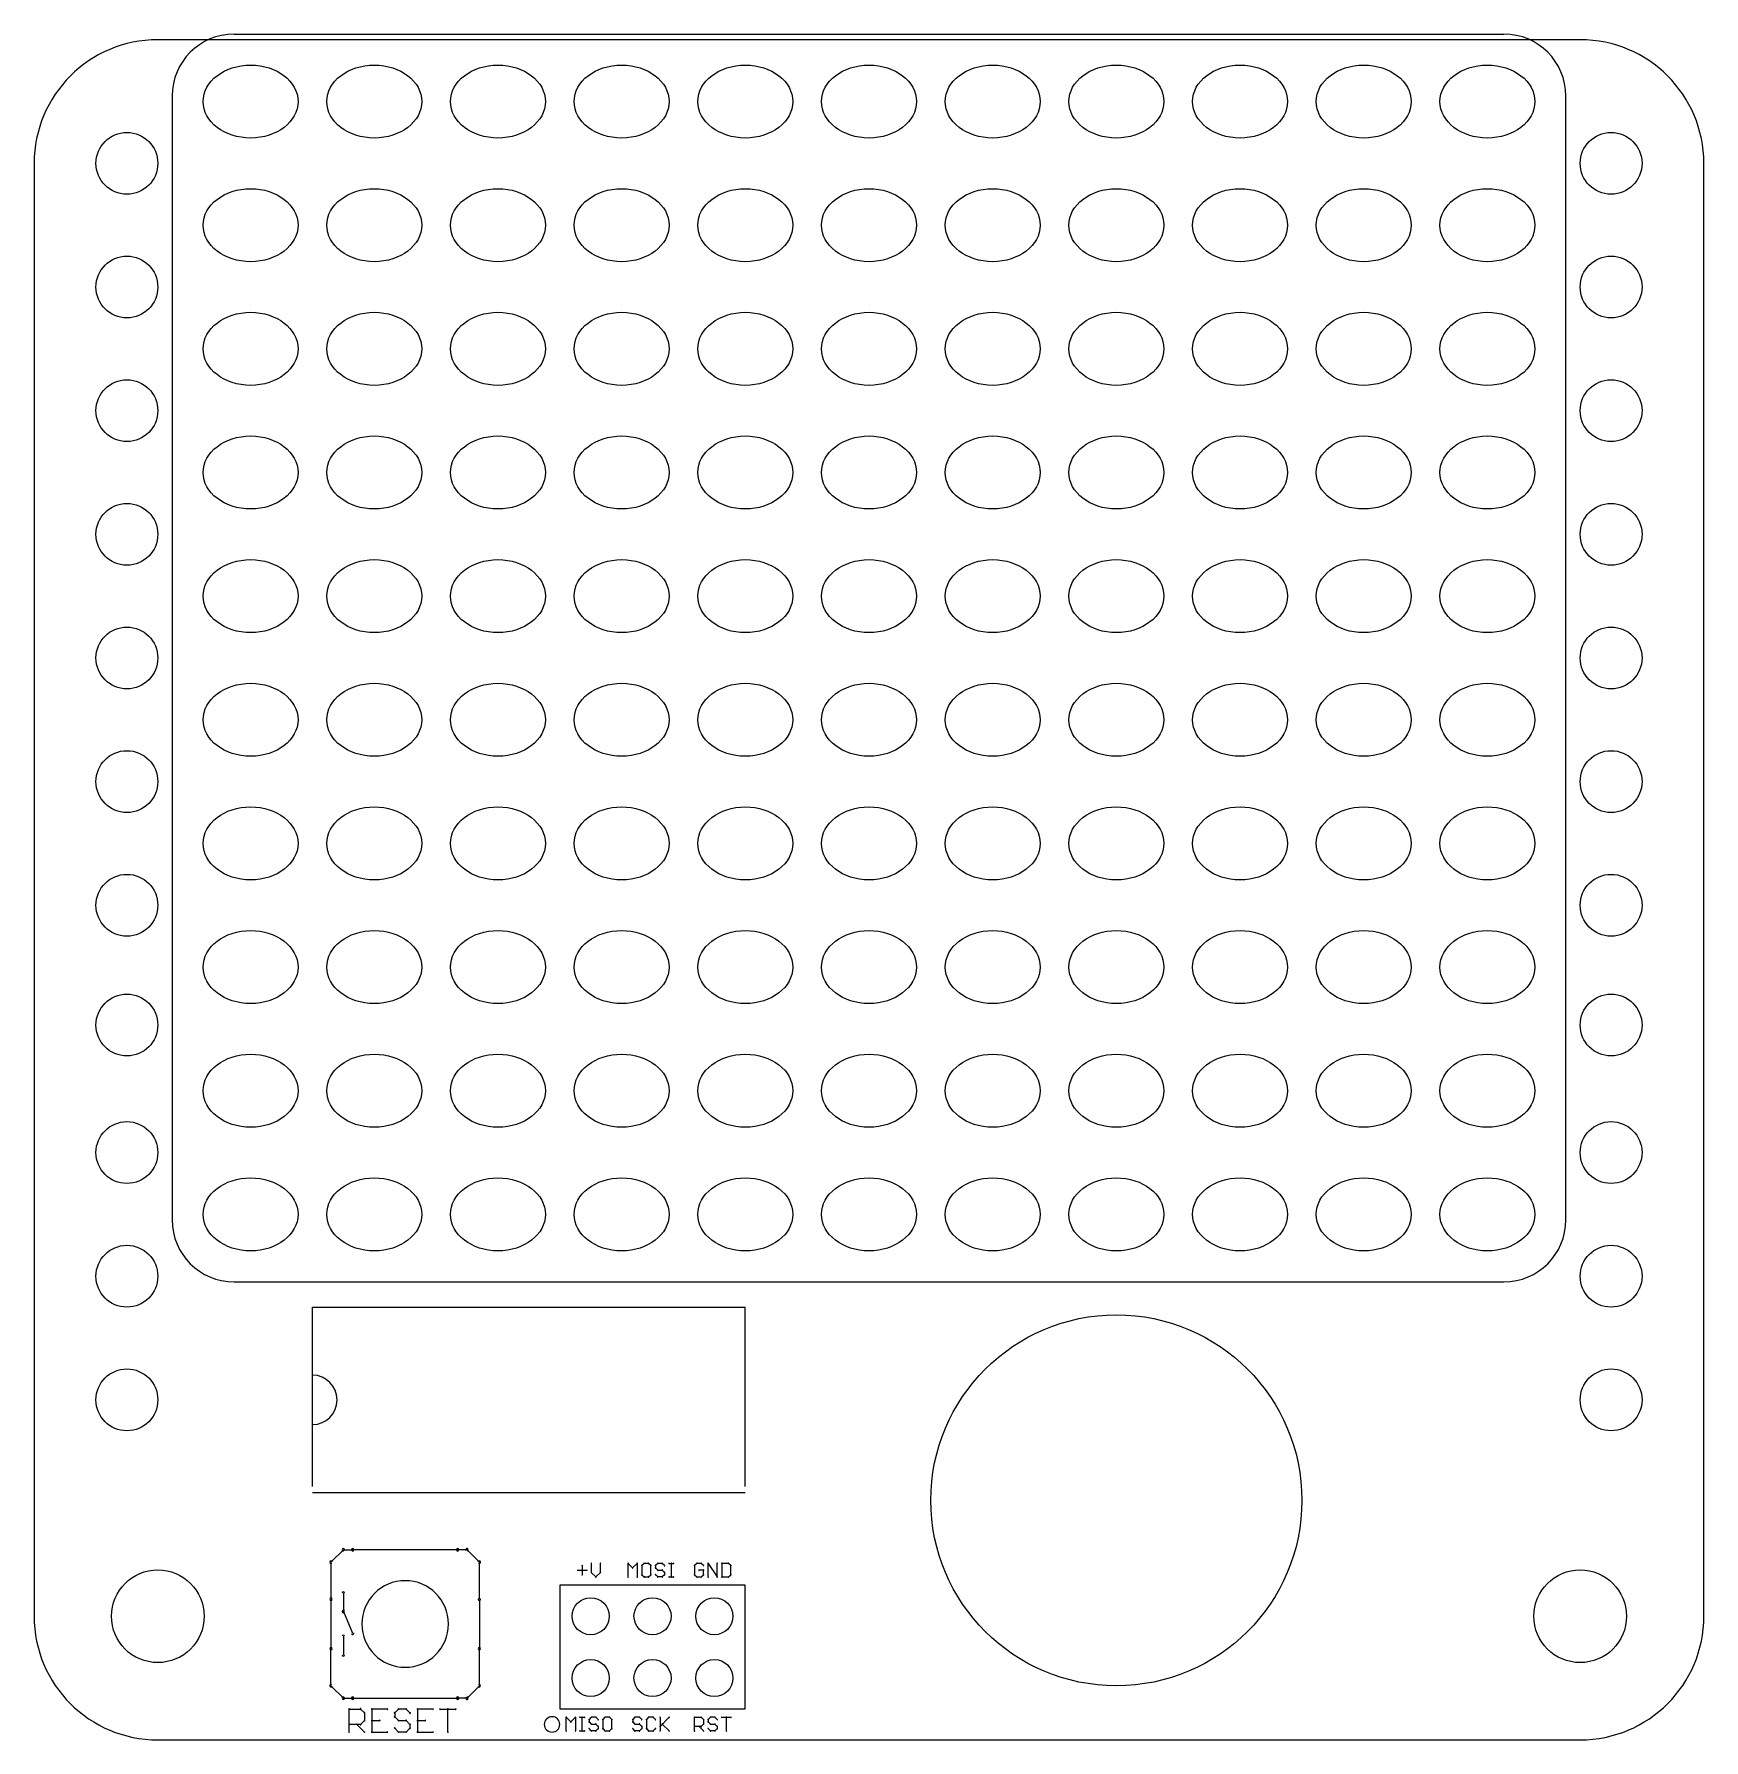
# Model space of a CAD drawing. Extents: x 0 to 2.7, y 0 to 2.76.
import ezdxf

# ---------------------------------------------------------------- set-up
doc = ezdxf.new("R2010")
doc.units = 0
for name, color, linetype, true_color in [('51', 253, 'Continuous', 0xadadad), ('Border', 7, 'Continuous', 0xffffff), ('Holes', 178, 'Continuous', 0x000000), ('Led Border', 178, 'Continuous', 0x000000), ('LEDs', 178, 'Continuous', 0x000000), ('SilkScreen', 253, 'Continuous', 0xadadad)]:
    doc.layers.add(name, color=color, linetype=linetype, true_color=true_color)

msp = doc.modelspace()

# ---------------------------------------------------------------- linework, layer by layer
at = {"layer": '51'}
for points in [[(0.5, 0.3075), (0.48, 0.2875)], [(0.5, 0.3075), (0.515, 0.3075)], [(0.7, 0.3075), (0.685, 0.3075)], [(0.72, 0.2875), (0.7, 0.3075)], [(0.48, 0.2875), (0.48, 0.2275)], [(0.72, 0.2275), (0.72, 0.2875)], [(0.5, 0.2375), (0.5, 0.2075)], [(0.5, 0.2075), (0.515, 0.1725)], [(0.5, 0.1675), (0.5, 0.1375)], [(0.48, 0.0875), (0.48, 0.1475)], [(0.72, 0.0875), (0.72, 0.1475)], [(0.5, 0.0675), (0.48, 0.0875)], [(0.7, 0.0675), (0.72, 0.0875)], [(0.5, 0.0675), (0.515, 0.0675)], [(0.7, 0.0675), (0.685, 0.0675)]]:
    msp.add_lwpolyline(points, dxfattribs=at)
for points in [[(0.5, 0.3095, 1), (0.5, 0.3055)], [(0.501414, 0.306086, 1), (0.498586, 0.308914)], [(0.515, 0.3055, 1), (0.515, 0.3095)], [(0.685, 0.3095, 1), (0.685, 0.3055)], [(0.701414, 0.308914, 1), (0.698586, 0.306086)], [(0.7, 0.3055, 1), (0.7, 0.3095)], [(0.482, 0.2875, 1), (0.478, 0.2875)], [(0.478586, 0.288914, 1), (0.481414, 0.286086)], [(0.722, 0.2875, 1), (0.718, 0.2875)], [(0.718586, 0.286086, 1), (0.721414, 0.288914)], [(0.478, 0.2275, 1), (0.482, 0.2275)], [(0.502, 0.2375, 1), (0.498, 0.2375)], [(0.718, 0.2275, 1), (0.722, 0.2275)], [(0.501838, 0.208288, 1), (0.498162, 0.206712)], [(0.498, 0.2075, 1), (0.502, 0.2075)], [(0.502, 0.1675, 1), (0.498, 0.1675)], [(0.513162, 0.171712, 1), (0.516838, 0.173288)], [(0.482, 0.1475, 1), (0.478, 0.1475)], [(0.722, 0.1475, 1), (0.718, 0.1475)], [(0.498, 0.1375, 1), (0.502, 0.1375)], [(0.481414, 0.088914, 1), (0.478586, 0.086086)], [(0.478, 0.0875, 1), (0.482, 0.0875)], [(0.718, 0.0875, 1), (0.722, 0.0875)], [(0.721414, 0.086086, 1), (0.718586, 0.088914)], [(0.5, 0.0695, 1), (0.5, 0.0655)], [(0.498586, 0.066086, 1), (0.501414, 0.068914)], [(0.515, 0.0655, 1), (0.515, 0.0695)], [(0.685, 0.0695, 1), (0.685, 0.0655)], [(0.698586, 0.068914, 1), (0.701414, 0.066086)], [(0.7, 0.0655, 1), (0.7, 0.0695)]]:
    msp.add_lwpolyline(points, format="xyb", dxfattribs=at)
at = {"layer": 'Border'}
for p, q in [((2.5, 2.75), (0.2, 2.75)), ((0, 2.55), (0, 0.2)), ((2.7, 0.2), (2.7, 2.55)), ((0.2, 0), (2.5, 0))]:
    msp.add_line(p, q, dxfattribs=at)
for centre, start, end in [((0.2, 2.55), 90, 180), ((2.5, 2.55), 0, 90), ((0.2, 0.2), 180, 270), ((2.5, 0.2), 270, 0)]:
    msp.add_arc(centre, 0.2, start, end, dxfattribs=at)
at = {"layer": 'Holes'}
for centre, radius in [((0.15, 2.55), 0.05), ((2.55, 2.55), 0.05), ((0.15, 2.35), 0.05), ((2.55, 2.35), 0.05), ((0.15, 2.15), 0.05), ((2.55, 2.15), 0.05), ((0.15, 1.95), 0.05), ((2.55, 1.95), 0.05), ((0.15, 1.75), 0.05), ((2.55, 1.75), 0.05), ((0.15, 1.55), 0.05), ((2.55, 1.55), 0.05), ((0.15, 1.35), 0.05), ((2.55, 1.35), 0.05), ((0.15, 1.15625), 0.05), ((2.55, 1.15625), 0.05), ((0.15, 0.95), 0.05), ((2.55, 0.95), 0.05), ((0.15, 0.75), 0.05), ((2.55, 0.75), 0.05), ((0.15, 0.55), 0.05), ((2.55, 0.55), 0.05), ((0.2, 0.2), 0.075), ((2.5, 0.2), 0.075)]:
    msp.add_circle(centre, radius, dxfattribs=at)
at = {"layer": 'Led Border'}
for p, q in [((0.323228, 2.759055), (2.376771, 2.759055)), ((0.223228, 2.659055), (0.223228, 0.840945)), ((2.476772, 0.840945), (2.476772, 2.659055)), ((0.323228, 0.740945), (2.376771, 0.740945))]:
    msp.add_line(p, q, dxfattribs=at)
for centre, start, end in [((0.323228, 2.659055), 90, 180), ((2.376771, 2.659055), 0, 90), ((0.323228, 0.840945), 180, 270), ((2.376771, 0.840945), 270, 0)]:
    msp.add_arc(centre, 0.1, start, end, dxfattribs=at)
at = {"layer": 'LEDs'}
for centre in [(0.35, 2.65), (0.55, 2.65), (0.75, 2.65), (0.95, 2.65), (1.15, 2.65), (1.35, 2.65), (1.55, 2.65), (1.75, 2.65), (1.95, 2.65), (2.15, 2.65), (2.35, 2.65), (0.35, 2.45), (0.55, 2.45), (0.75, 2.45), (0.95, 2.45), (1.15, 2.45), (1.35, 2.45), (1.55, 2.45), (1.75, 2.45), (1.95, 2.45), (2.15, 2.45), (2.35, 2.45), (0.35, 2.25), (0.55, 2.25), (0.75, 2.25), (0.95, 2.25), (1.15, 2.25), (1.35, 2.25), (1.55, 2.25), (1.75, 2.25), (1.95, 2.25), (2.15, 2.25), (2.35, 2.25), (0.35, 2.05), (0.55, 2.05), (0.75, 2.05), (0.95, 2.05), (1.15, 2.05), (1.35, 2.05), (1.55, 2.05), (1.75, 2.05), (1.95, 2.05), (2.15, 2.05), (2.35, 2.05), (0.35, 1.85), (0.55, 1.85), (0.75, 1.85), (0.95, 1.85), (1.15, 1.85), (1.35, 1.85), (1.55, 1.85), (1.75, 1.85), (1.95, 1.85), (2.15, 1.85), (2.35, 1.85), (0.35, 1.65), (0.55, 1.65), (0.75, 1.65), (0.95, 1.65), (1.15, 1.65), (1.35, 1.65), (1.55, 1.65), (1.75, 1.65), (1.95, 1.65), (2.15, 1.65), (2.35, 1.65), (0.35, 1.45), (0.55, 1.45), (0.75, 1.45), (0.95, 1.45), (1.15, 1.45), (1.35, 1.45), (1.55, 1.45), (1.75, 1.45), (1.95, 1.45), (2.15, 1.45), (2.35, 1.45), (0.35, 1.25), (0.55, 1.25), (0.75, 1.25), (0.95, 1.25), (1.15, 1.25), (1.35, 1.25), (1.55, 1.25), (1.75, 1.25), (1.95, 1.25), (2.15, 1.25), (2.35, 1.25), (0.35, 1.05), (0.55, 1.05), (0.75, 1.05), (0.95, 1.05), (1.15, 1.05), (1.35, 1.05), (1.55, 1.05), (1.75, 1.05), (1.95, 1.05), (2.15, 1.05), (2.35, 1.05), (0.35, 0.85), (0.55, 0.85), (0.75, 0.85), (0.95, 0.85), (1.15, 0.85), (1.35, 0.85), (1.55, 0.85), (1.75, 0.85), (1.95, 0.85), (2.15, 0.85), (2.35, 0.85)]:
    msp.add_ellipse(centre, major_axis=(-0.076771, 0), ratio=0.76923077, dxfattribs=at)
at = {"layer": 'SilkScreen'}
for p, q in [((0.45, 0.7), (1.15, 0.7)), ((0.45, 0.41), (0.45, 0.7)), ((1.15, 0.41), (1.15, 0.7)), ((0.45, 0.4), (1.15, 0.4)), ((1.15, 0.25), (0.85, 0.25)), ((0.85, 0.25), (0.85, 0.05)), ((1.15, 0.05), (1.15, 0.25)), ((0.85, 0.05), (1.15, 0.05))]:
    msp.add_line(p, q, dxfattribs=at)
for points in [[(0.45, 0.51, 1), (0.45, 0.59)], [(0.515, 0.3095, 1), (0.515, 0.3055)], [(0.685, 0.3055, 1), (0.685, 0.3095)], [(0.886741, 0.281849, 1), (0.885741, 0.281849)], [(0.9015, 0.285519, 1), (0.9005, 0.285519)], [(0.916179, 0.285519, 1), (0.915179, 0.285519)], [(0.960985, 0.285519, 1), (0.959985, 0.285519)], [(0.960839, 0.285872, 1), (0.960132, 0.285165)], [(0.967471, 0.278533, 1), (0.968179, 0.277826)], [(0.967471, 0.277826, 1), (0.968179, 0.278533)], [(0.975665, 0.285519, 1), (0.974665, 0.285519)], [(0.975518, 0.285165, 1), (0.974811, 0.285872)], [(0.983084, 0.281849, 1), (0.982084, 0.281849)], [(0.982231, 0.282202, 1), (0.982938, 0.281495)], [(0.986254, 0.286019, 1), (0.986254, 0.285019)], [(0.986608, 0.285165, 1), (0.985901, 0.285872)], [(0.993947, 0.285872, 1), (0.99324, 0.285165)], [(0.993594, 0.285019, 1), (0.993594, 0.286019)], [(0.997763, 0.281849, 1), (0.996763, 0.281849)], [(0.99691, 0.281495, 1), (0.997617, 0.282202)], [(1.005183, 0.281849, 1), (1.004183, 0.281849)], [(1.004183, 0.278179, 1), (1.005183, 0.278179)], [(1.00433, 0.282202, 1), (1.005037, 0.281495)], [(1.005037, 0.278533, 1), (1.00433, 0.277826)], [(1.008353, 0.286019, 1), (1.008353, 0.285019)], [(1.008706, 0.285165, 1), (1.007999, 0.285872)], [(1.016046, 0.285872, 1), (1.015339, 0.285165)], [(1.015692, 0.285019, 1), (1.015692, 0.286019)], [(1.019009, 0.281495, 1), (1.019716, 0.282202)], [(1.026782, 0.286019, 1), (1.026782, 0.285019)], [(1.030952, 0.285519, 1), (1.029952, 0.285519)], [(1.034121, 0.285019, 1), (1.034121, 0.286019)], [(1.068352, 0.281849, 1), (1.067352, 0.281849)], [(1.067498, 0.282202, 1), (1.068205, 0.281495)], [(1.071522, 0.286019, 1), (1.071522, 0.285019)], [(1.071875, 0.285165, 1), (1.071168, 0.285872)], [(1.079215, 0.285872, 1), (1.078508, 0.285165)], [(1.078861, 0.285019, 1), (1.078861, 0.286019)], [(1.082177, 0.281495, 1), (1.082884, 0.282202)], [(1.090451, 0.285519, 1), (1.089451, 0.285519)], [(1.090367, 0.285796, 1), (1.089535, 0.285241)], [(1.10513, 0.285519, 1), (1.10413, 0.285519)], [(1.112549, 0.285519, 1), (1.111549, 0.285519)], [(1.112049, 0.286019, 1), (1.112049, 0.285019)], [(1.123412, 0.285872, 1), (1.122705, 0.285165)], [(1.123059, 0.285019, 1), (1.123059, 0.286019)], [(1.127228, 0.281849, 1), (1.126228, 0.281849)], [(1.126375, 0.281495, 1), (1.127082, 0.282202)], [(0.6, 0.1175, 1), (0.6, 0.2575, 1), (0.6, 0.1175)], [(0.878901, 0.275009, 1), (0.878901, 0.274009)], [(0.885741, 0.26717, 1), (0.886741, 0.26717)], [(0.89358, 0.274009, 1), (0.89358, 0.275009)], [(0.901354, 0.271193, 1), (0.900646, 0.270486)], [(0.9005, 0.27084, 1), (0.9015, 0.27084)], [(0.907986, 0.263854, 1), (0.908693, 0.263146)], [(0.907986, 0.263146, 1), (0.908693, 0.263854)], [(0.915179, 0.27084, 1), (0.916179, 0.27084)], [(0.916033, 0.270486, 1), (0.915326, 0.271193)], [(0.959985, 0.2635, 1), (0.960985, 0.2635)], [(0.974665, 0.2635, 1), (0.975665, 0.2635)], [(0.982084, 0.26717, 1), (0.983084, 0.26717)], [(0.982938, 0.267523, 1), (0.982231, 0.266816)], [(0.986254, 0.264, 1), (0.986254, 0.263)], [(0.985901, 0.263146, 1), (0.986608, 0.263854)], [(0.99324, 0.263854, 1), (0.993947, 0.263146)], [(0.993594, 0.263, 1), (0.993594, 0.264)], [(0.996763, 0.26717, 1), (0.997763, 0.26717)], [(0.997617, 0.266816, 1), (0.99691, 0.267523)], [(1.005037, 0.267523, 1), (1.00433, 0.266816)], [(1.008353, 0.275009, 1), (1.008353, 0.274009)], [(1.008353, 0.264, 1), (1.008353, 0.263)], [(1.007999, 0.274156, 1), (1.008706, 0.274863)], [(1.007999, 0.263146, 1), (1.008706, 0.263854)], [(1.015339, 0.263854, 1), (1.016046, 0.263146)], [(1.016046, 0.274863, 1), (1.015339, 0.274156)], [(1.015692, 0.274009, 1), (1.015692, 0.275009)], [(1.015692, 0.263, 1), (1.015692, 0.264)], [(1.019862, 0.27084, 1), (1.018862, 0.27084)], [(1.018862, 0.26717, 1), (1.019862, 0.26717)], [(1.019009, 0.270486, 1), (1.019716, 0.271193)], [(1.019716, 0.266816, 1), (1.019009, 0.267523)], [(1.026782, 0.264, 1), (1.026782, 0.263)], [(1.029952, 0.2635, 1), (1.030952, 0.2635)], [(1.034121, 0.263, 1), (1.034121, 0.264)], [(1.068205, 0.267523, 1), (1.067498, 0.266816)], [(1.067352, 0.26717, 1), (1.068352, 0.26717)], [(1.071522, 0.264, 1), (1.071522, 0.263)], [(1.071168, 0.263146, 1), (1.071875, 0.263854)], [(1.075191, 0.275009, 1), (1.075191, 0.274009)], [(1.078508, 0.263854, 1), (1.079215, 0.263146)], [(1.078861, 0.263, 1), (1.078861, 0.264)], [(1.083031, 0.274509, 1), (1.082031, 0.274509)], [(1.082031, 0.26717, 1), (1.083031, 0.26717)], [(1.082884, 0.266816, 1), (1.082177, 0.267523)], [(1.082531, 0.274009, 1), (1.082531, 0.275009)], [(1.089451, 0.2635, 1), (1.090451, 0.2635)], [(1.10413, 0.2635, 1), (1.10513, 0.2635)], [(1.104214, 0.263223, 1), (1.105046, 0.263777)], [(1.112049, 0.264, 1), (1.112049, 0.263)], [(1.111549, 0.2635, 1), (1.112549, 0.2635)], [(1.122705, 0.263854, 1), (1.123412, 0.263146)], [(1.123059, 0.263, 1), (1.123059, 0.264)], [(1.126228, 0.26717, 1), (1.127228, 0.26717)], [(1.127082, 0.266816, 1), (1.126375, 0.267523)], [(0.482, 0.227972, 1), (0.478, 0.227972)], [(0.722, 0.226791, 1), (0.718, 0.226791)], [(0.478, 0.1475, 1), (0.482, 0.1475)], [(0.718, 0.1475, 1), (0.722, 0.1475)], [(0.515, 0.0695, 1), (0.515, 0.0655)], [(0.685, 0.0655, 1), (0.685, 0.0695)], [(0.510171, 0.049782, 1), (0.508671, 0.049782)], [(0.509421, 0.050532, 1), (0.509421, 0.049032)], [(0.528467, 0.050312, 1), (0.527407, 0.049251)], [(0.527937, 0.049032, 1), (0.527937, 0.050532)], [(0.534859, 0.04361, 1), (0.533359, 0.04361)], [(0.533359, 0.031266, 1), (0.534859, 0.031266)], [(0.533579, 0.043079, 1), (0.534639, 0.04414)], [(0.534639, 0.030735, 1), (0.533579, 0.031796)], [(0.546253, 0.050532, 1), (0.546253, 0.049032)], [(0.547003, 0.049782, 1), (0.545503, 0.049782)], [(0.546253, 0.032016, 1), (0.546253, 0.030516)], [(0.558597, 0.030516, 1), (0.558597, 0.032016)], [(0.570941, 0.049032, 1), (0.570941, 0.050532)], [(0.583834, 0.04361, 1), (0.582334, 0.04361)], [(0.582554, 0.04414, 1), (0.583615, 0.043079)], [(0.583615, 0.037968, 1), (0.582554, 0.036907)], [(0.582334, 0.037438, 1), (0.583834, 0.037438)], [(0.589256, 0.050532, 1), (0.589256, 0.049032)], [(0.589256, 0.032016, 1), (0.589256, 0.030516)], [(0.589786, 0.049251, 1), (0.588726, 0.050312)], [(0.588726, 0.030735, 1), (0.589786, 0.031796)], [(0.60213, 0.050312, 1), (0.60107, 0.049251)], [(0.60213, 0.031796, 1), (0.60107, 0.030735)], [(0.6016, 0.049032, 1), (0.6016, 0.050532)], [(0.6016, 0.030516, 1), (0.6016, 0.032016)], [(0.607242, 0.043079, 1), (0.608302, 0.04414)], [(0.619916, 0.050532, 1), (0.619916, 0.049032)], [(0.620666, 0.049782, 1), (0.619166, 0.049782)], [(0.619916, 0.032016, 1), (0.619916, 0.030516)], [(0.63226, 0.030516, 1), (0.63226, 0.032016)], [(0.644603, 0.049032, 1), (0.644603, 0.050532)], [(0.656747, 0.050532, 1), (0.656747, 0.049032)], [(0.669841, 0.049782, 1), (0.668341, 0.049782)], [(0.681435, 0.049032, 1), (0.681435, 0.050532)], [(0.8375, 0.0125, 1), (0.8375, 0.0375, 1), (0.8375, 0.0125)], [(0.860985, 0.036519, 1), (0.859985, 0.036519)], [(0.860839, 0.036872, 1), (0.860132, 0.036165)], [(0.867471, 0.029533, 1), (0.868179, 0.028826)], [(0.867471, 0.028826, 1), (0.868179, 0.029533)], [(0.875665, 0.036519, 1), (0.874665, 0.036519)], [(0.875518, 0.036165, 1), (0.874811, 0.036872)], [(0.882584, 0.037019, 1), (0.882584, 0.036019)], [(0.886754, 0.036519, 1), (0.885754, 0.036519)], [(0.889924, 0.036019, 1), (0.889924, 0.037019)], [(0.897817, 0.032849, 1), (0.896817, 0.032849)], [(0.896963, 0.033202, 1), (0.89767, 0.032495)], [(0.89767, 0.029533, 1), (0.896963, 0.028826)], [(0.896817, 0.029179, 1), (0.897817, 0.029179)], [(0.900987, 0.037019, 1), (0.900987, 0.036019)], [(0.90134, 0.036165, 1), (0.900633, 0.036872)], [(0.90868, 0.036872, 1), (0.907973, 0.036165)], [(0.908326, 0.036019, 1), (0.908326, 0.037019)], [(0.911642, 0.032495, 1), (0.912349, 0.033202)], [(0.919916, 0.032849, 1), (0.918916, 0.032849)], [(0.919062, 0.033202, 1), (0.919769, 0.032495)], [(0.923085, 0.037019, 1), (0.923085, 0.036019)], [(0.923439, 0.036165, 1), (0.922732, 0.036872)], [(0.930779, 0.036872, 1), (0.930071, 0.036165)], [(0.930425, 0.036019, 1), (0.930425, 0.037019)], [(0.934595, 0.032849, 1), (0.933595, 0.032849)], [(0.933741, 0.032495, 1), (0.934448, 0.033202)], [(0.968352, 0.032849, 1), (0.967352, 0.032849)], [(0.967498, 0.033202, 1), (0.968205, 0.032495)], [(0.968205, 0.029533, 1), (0.967498, 0.028826)], [(0.967352, 0.029179, 1), (0.968352, 0.029179)], [(0.971522, 0.037019, 1), (0.971522, 0.036019)], [(0.971875, 0.036165, 1), (0.971168, 0.036872)], [(0.979215, 0.036872, 1), (0.978508, 0.036165)], [(0.978861, 0.036019, 1), (0.978861, 0.037019)], [(0.982177, 0.032495, 1), (0.982884, 0.033202)], [(0.990451, 0.032849, 1), (0.989451, 0.032849)], [(0.989597, 0.033202, 1), (0.990304, 0.032495)], [(0.99362, 0.037019, 1), (0.99362, 0.036019)], [(0.993974, 0.036165, 1), (0.993267, 0.036872)], [(1.001313, 0.036872, 1), (1.000606, 0.036165)], [(1.00096, 0.036019, 1), (1.00096, 0.037019)], [(1.004276, 0.032495, 1), (1.004983, 0.033202)], [(1.012549, 0.036519, 1), (1.011549, 0.036519)], [(1.027082, 0.036165, 1), (1.026375, 0.036872)], [(1.068352, 0.036519, 1), (1.067352, 0.036519)], [(1.067852, 0.037019, 1), (1.067852, 0.036019)], [(1.079215, 0.036872, 1), (1.078508, 0.036165)], [(1.078861, 0.036019, 1), (1.078861, 0.037019)], [(1.083031, 0.032849, 1), (1.082031, 0.032849)], [(1.082177, 0.032495, 1), (1.082884, 0.033202)], [(1.090451, 0.032849, 1), (1.089451, 0.032849)], [(1.089597, 0.033202, 1), (1.090304, 0.032495)], [(1.090304, 0.029533, 1), (1.089597, 0.028826)], [(1.089451, 0.029179, 1), (1.090451, 0.029179)], [(1.09362, 0.037019, 1), (1.09362, 0.036019)], [(1.093974, 0.036165, 1), (1.093267, 0.036872)], [(1.101313, 0.036872, 1), (1.100606, 0.036165)], [(1.10096, 0.036019, 1), (1.10096, 0.037019)], [(1.104276, 0.032495, 1), (1.104983, 0.033202)], [(1.112049, 0.037019, 1), (1.112049, 0.036019)], [(1.119889, 0.036519, 1), (1.118889, 0.036519)], [(1.126728, 0.036019, 1), (1.126728, 0.037019)], [(0.509421, 0.025844, 1), (0.509421, 0.024344)], [(0.508671, 0.01275, 1), (0.510171, 0.01275)], [(0.522296, 0.025624, 1), (0.521235, 0.024564)], [(0.527407, 0.025624, 1), (0.528467, 0.024564)], [(0.527937, 0.024344, 1), (0.527937, 0.025844)], [(0.533579, 0.01222, 1), (0.534639, 0.01328)], [(0.546253, 0.0135, 1), (0.546253, 0.012)], [(0.545503, 0.01275, 1), (0.547003, 0.01275)], [(0.570941, 0.012, 1), (0.570941, 0.0135)], [(0.583615, 0.019452, 1), (0.582554, 0.018392)], [(0.589256, 0.0135, 1), (0.589256, 0.012)], [(0.588726, 0.01222, 1), (0.589786, 0.01328)], [(0.60107, 0.01328, 1), (0.60213, 0.01222)], [(0.6016, 0.012, 1), (0.6016, 0.0135)], [(0.608522, 0.025094, 1), (0.607022, 0.025094)], [(0.607022, 0.018922, 1), (0.608522, 0.018922)], [(0.607242, 0.024564, 1), (0.608302, 0.025624)], [(0.608302, 0.018392, 1), (0.607242, 0.019452)], [(0.619916, 0.0135, 1), (0.619916, 0.012)], [(0.619166, 0.01275, 1), (0.620666, 0.01275)], [(0.644603, 0.012, 1), (0.644603, 0.0135)], [(0.668341, 0.01275, 1), (0.669841, 0.01275)], [(0.859985, 0.0145, 1), (0.860985, 0.0145)], [(0.874665, 0.0145, 1), (0.875665, 0.0145)], [(0.882584, 0.015, 1), (0.882584, 0.014)], [(0.885754, 0.0145, 1), (0.886754, 0.0145)], [(0.889924, 0.014, 1), (0.889924, 0.015)], [(0.89767, 0.018523, 1), (0.896963, 0.017816)], [(0.900987, 0.026009, 1), (0.900987, 0.025009)], [(0.900987, 0.015, 1), (0.900987, 0.014)], [(0.900633, 0.025156, 1), (0.90134, 0.025863)], [(0.900633, 0.014146, 1), (0.90134, 0.014854)], [(0.907973, 0.014854, 1), (0.90868, 0.014146)], [(0.90868, 0.025863, 1), (0.907973, 0.025156)], [(0.908326, 0.025009, 1), (0.908326, 0.026009)], [(0.908326, 0.014, 1), (0.908326, 0.015)], [(0.912496, 0.02184, 1), (0.911496, 0.02184)], [(0.911496, 0.01817, 1), (0.912496, 0.01817)], [(0.911642, 0.021486, 1), (0.912349, 0.022193)], [(0.912349, 0.017816, 1), (0.911642, 0.018523)], [(0.919769, 0.018523, 1), (0.919062, 0.017816)], [(0.918916, 0.01817, 1), (0.919916, 0.01817)], [(0.923085, 0.015, 1), (0.923085, 0.014)], [(0.922732, 0.014146, 1), (0.923439, 0.014854)], [(0.930071, 0.014854, 1), (0.930779, 0.014146)], [(0.930425, 0.014, 1), (0.930425, 0.015)], [(0.933595, 0.01817, 1), (0.934595, 0.01817)], [(0.934448, 0.017816, 1), (0.933741, 0.018523)], [(0.968205, 0.018523, 1), (0.967498, 0.017816)], [(0.971522, 0.026009, 1), (0.971522, 0.025009)], [(0.971522, 0.015, 1), (0.971522, 0.014)], [(0.971168, 0.025156, 1), (0.971875, 0.025863)], [(0.971168, 0.014146, 1), (0.971875, 0.014854)], [(0.978508, 0.014854, 1), (0.979215, 0.014146)], [(0.979215, 0.025863, 1), (0.978508, 0.025156)], [(0.978861, 0.025009, 1), (0.978861, 0.026009)], [(0.978861, 0.014, 1), (0.978861, 0.015)], [(0.983031, 0.02184, 1), (0.982031, 0.02184)], [(0.982031, 0.01817, 1), (0.983031, 0.01817)], [(0.982177, 0.021486, 1), (0.982884, 0.022193)], [(0.982884, 0.017816, 1), (0.982177, 0.018523)], [(0.990304, 0.018523, 1), (0.989597, 0.017816)], [(0.989451, 0.01817, 1), (0.990451, 0.01817)], [(0.99362, 0.015, 1), (0.99362, 0.014)], [(0.993267, 0.014146, 1), (0.993974, 0.014854)], [(1.000606, 0.014854, 1), (1.001313, 0.014146)], [(1.00096, 0.014, 1), (1.00096, 0.015)], [(1.004983, 0.017816, 1), (1.004276, 0.018523)], [(1.011549, 0.0145, 1), (1.012549, 0.0145)], [(1.011696, 0.022193, 1), (1.012403, 0.021486)], [(1.016073, 0.025863, 1), (1.015366, 0.025156)], [(1.026375, 0.014146, 1), (1.027082, 0.014854)], [(1.067852, 0.02234, 1), (1.067852, 0.02134)], [(1.067352, 0.0145, 1), (1.068352, 0.0145)], [(1.075545, 0.022193, 1), (1.074838, 0.021486)], [(1.078508, 0.022193, 1), (1.079215, 0.021486)], [(1.078861, 0.02134, 1), (1.078861, 0.02234)], [(1.082031, 0.025509, 1), (1.083031, 0.025509)], [(1.082884, 0.025156, 1), (1.082177, 0.025863)], [(1.082177, 0.014146, 1), (1.082884, 0.014854)], [(1.090304, 0.018523, 1), (1.089597, 0.017816)], [(1.09362, 0.026009, 1), (1.09362, 0.025009)], [(1.09362, 0.015, 1), (1.09362, 0.014)], [(1.093267, 0.025156, 1), (1.093974, 0.025863)], [(1.093267, 0.014146, 1), (1.093974, 0.014854)], [(1.100606, 0.014854, 1), (1.101313, 0.014146)], [(1.101313, 0.025863, 1), (1.100606, 0.025156)], [(1.10096, 0.025009, 1), (1.10096, 0.026009)], [(1.10096, 0.014, 1), (1.10096, 0.015)], [(1.10513, 0.02184, 1), (1.10413, 0.02184)], [(1.10413, 0.01817, 1), (1.10513, 0.01817)], [(1.104276, 0.021486, 1), (1.104983, 0.022193)], [(1.104983, 0.017816, 1), (1.104276, 0.018523)], [(1.118889, 0.0145, 1), (1.119889, 0.0145)]]:
    msp.add_lwpolyline(points, format="xyb", dxfattribs=at)
for points in [[(0.685, 0.3075), (0.515, 0.3075)], [(0.886241, 0.281849), (0.886241, 0.26717)], [(0.901, 0.285519), (0.901, 0.27084)], [(0.915679, 0.27084), (0.915679, 0.285519)], [(0.960485, 0.2635), (0.960485, 0.285519)], [(0.960485, 0.285519), (0.967825, 0.278179)], [(0.967825, 0.278179), (0.975165, 0.285519)], [(0.975165, 0.285519), (0.975165, 0.2635)], [(0.986254, 0.285519), (0.982584, 0.281849)], [(0.982584, 0.281849), (0.982584, 0.26717)], [(0.993594, 0.285519), (0.986254, 0.285519)], [(0.997263, 0.281849), (0.993594, 0.285519)], [(0.997263, 0.26717), (0.997263, 0.281849)], [(1.008353, 0.285519), (1.004683, 0.281849)], [(1.004683, 0.281849), (1.004683, 0.278179)], [(1.004683, 0.278179), (1.008353, 0.274509)], [(1.015692, 0.285519), (1.008353, 0.285519)], [(1.019362, 0.281849), (1.015692, 0.285519)], [(1.026782, 0.285519), (1.034121, 0.285519)], [(1.030452, 0.2635), (1.030452, 0.285519)], [(1.071522, 0.285519), (1.067852, 0.281849)], [(1.067852, 0.281849), (1.067852, 0.26717)], [(1.078861, 0.285519), (1.071522, 0.285519)], [(1.082531, 0.281849), (1.078861, 0.285519)], [(1.089951, 0.2635), (1.089951, 0.285519)], [(1.089951, 0.285519), (1.10463, 0.2635)], [(1.10463, 0.2635), (1.10463, 0.285519)], [(1.112049, 0.285519), (1.112049, 0.2635)], [(1.123059, 0.285519), (1.112049, 0.285519)], [(1.126728, 0.281849), (1.123059, 0.285519)], [(1.126728, 0.26717), (1.126728, 0.281849)], [(0.878901, 0.274509), (0.89358, 0.274509)], [(0.901, 0.27084), (0.90834, 0.2635)], [(0.90834, 0.2635), (0.915679, 0.27084)], [(0.982584, 0.26717), (0.986254, 0.2635)], [(0.986254, 0.2635), (0.993594, 0.2635)], [(0.993594, 0.2635), (0.997263, 0.26717)], [(1.008353, 0.2635), (1.004683, 0.26717)], [(1.008353, 0.274509), (1.015692, 0.274509)], [(1.015692, 0.2635), (1.008353, 0.2635)], [(1.015692, 0.274509), (1.019362, 0.27084)], [(1.019362, 0.26717), (1.015692, 0.2635)], [(1.019362, 0.27084), (1.019362, 0.26717)], [(1.026782, 0.2635), (1.034121, 0.2635)], [(1.067852, 0.26717), (1.071522, 0.2635)], [(1.071522, 0.2635), (1.078861, 0.2635)], [(1.082531, 0.274509), (1.075191, 0.274509)], [(1.078861, 0.2635), (1.082531, 0.26717)], [(1.082531, 0.26717), (1.082531, 0.274509)], [(1.112049, 0.2635), (1.123059, 0.2635)], [(1.123059, 0.2635), (1.126728, 0.26717)], [(0.48, 0.227972), (0.48, 0.1475)], [(0.72, 0.226791), (0.72, 0.1475)], [(0.515, 0.0675), (0.685, 0.0675)], [(0.509421, 0.01275), (0.509421, 0.049782)], [(0.509421, 0.049782), (0.527937, 0.049782)], [(0.527937, 0.049782), (0.534109, 0.04361)], [(0.534109, 0.031266), (0.527937, 0.025094)], [(0.534109, 0.04361), (0.534109, 0.031266)], [(0.570941, 0.049782), (0.546253, 0.049782)], [(0.546253, 0.049782), (0.546253, 0.01275)], [(0.546253, 0.031266), (0.558597, 0.031266)], [(0.589256, 0.049782), (0.583084, 0.04361)], [(0.583084, 0.04361), (0.583084, 0.037438)], [(0.583084, 0.037438), (0.589256, 0.031266)], [(0.6016, 0.049782), (0.589256, 0.049782)], [(0.589256, 0.031266), (0.6016, 0.031266)], [(0.607772, 0.04361), (0.6016, 0.049782)], [(0.6016, 0.031266), (0.607772, 0.025094)], [(0.644603, 0.049782), (0.619916, 0.049782)], [(0.619916, 0.049782), (0.619916, 0.01275)], [(0.619916, 0.031266), (0.63226, 0.031266)], [(0.656747, 0.049782), (0.681435, 0.049782)], [(0.669091, 0.01275), (0.669091, 0.049782)], [(0.860485, 0.0145), (0.860485, 0.036519)], [(0.860485, 0.036519), (0.867825, 0.029179)], [(0.867825, 0.029179), (0.875165, 0.036519)], [(0.875165, 0.036519), (0.875165, 0.0145)], [(0.882584, 0.036519), (0.889924, 0.036519)], [(0.886254, 0.0145), (0.886254, 0.036519)], [(0.900987, 0.036519), (0.897317, 0.032849)], [(0.897317, 0.032849), (0.897317, 0.029179)], [(0.897317, 0.029179), (0.900987, 0.025509)], [(0.908326, 0.036519), (0.900987, 0.036519)], [(0.911996, 0.032849), (0.908326, 0.036519)], [(0.923085, 0.036519), (0.919416, 0.032849)], [(0.919416, 0.032849), (0.919416, 0.01817)], [(0.930425, 0.036519), (0.923085, 0.036519)], [(0.934095, 0.032849), (0.930425, 0.036519)], [(0.934095, 0.01817), (0.934095, 0.032849)], [(0.971522, 0.036519), (0.967852, 0.032849)], [(0.967852, 0.032849), (0.967852, 0.029179)], [(0.967852, 0.029179), (0.971522, 0.025509)], [(0.978861, 0.036519), (0.971522, 0.036519)], [(0.982531, 0.032849), (0.978861, 0.036519)], [(0.99362, 0.036519), (0.989951, 0.032849)], [(0.989951, 0.032849), (0.989951, 0.01817)], [(1.00096, 0.036519), (0.99362, 0.036519)], [(1.00463, 0.032849), (1.00096, 0.036519)], [(1.012049, 0.036519), (1.012049, 0.0145)], [(1.012049, 0.02184), (1.026728, 0.036519)], [(1.067852, 0.0145), (1.067852, 0.036519)], [(1.067852, 0.036519), (1.078861, 0.036519)], [(1.078861, 0.036519), (1.082531, 0.032849)], [(1.082531, 0.032849), (1.082531, 0.025509)], [(1.09362, 0.036519), (1.089951, 0.032849)], [(1.089951, 0.032849), (1.089951, 0.029179)], [(1.089951, 0.029179), (1.09362, 0.025509)], [(1.10096, 0.036519), (1.09362, 0.036519)], [(1.10463, 0.032849), (1.10096, 0.036519)], [(1.112049, 0.036519), (1.126728, 0.036519)], [(1.119389, 0.0145), (1.119389, 0.036519)], [(0.527937, 0.025094), (0.509421, 0.025094)], [(0.521765, 0.025094), (0.534109, 0.01275)], [(0.546253, 0.01275), (0.570941, 0.01275)], [(0.589256, 0.01275), (0.583084, 0.018922)], [(0.6016, 0.01275), (0.589256, 0.01275)], [(0.607772, 0.018922), (0.6016, 0.01275)], [(0.607772, 0.025094), (0.607772, 0.018922)], [(0.619916, 0.01275), (0.644603, 0.01275)], [(0.882584, 0.0145), (0.889924, 0.0145)], [(0.900987, 0.0145), (0.897317, 0.01817)], [(0.900987, 0.025509), (0.908326, 0.025509)], [(0.908326, 0.0145), (0.900987, 0.0145)], [(0.908326, 0.025509), (0.911996, 0.02184)], [(0.911996, 0.01817), (0.908326, 0.0145)], [(0.911996, 0.02184), (0.911996, 0.01817)], [(0.919416, 0.01817), (0.923085, 0.0145)], [(0.923085, 0.0145), (0.930425, 0.0145)], [(0.930425, 0.0145), (0.934095, 0.01817)], [(0.971522, 0.0145), (0.967852, 0.01817)], [(0.971522, 0.025509), (0.978861, 0.025509)], [(0.978861, 0.0145), (0.971522, 0.0145)], [(0.978861, 0.025509), (0.982531, 0.02184)], [(0.982531, 0.01817), (0.978861, 0.0145)], [(0.982531, 0.02184), (0.982531, 0.01817)], [(0.989951, 0.01817), (0.99362, 0.0145)], [(0.99362, 0.0145), (1.00096, 0.0145)], [(1.00096, 0.0145), (1.00463, 0.01817)], [(1.015719, 0.025509), (1.026728, 0.0145)], [(1.078861, 0.02184), (1.067852, 0.02184)], [(1.075191, 0.02184), (1.082531, 0.0145)], [(1.082531, 0.025509), (1.078861, 0.02184)], [(1.09362, 0.0145), (1.089951, 0.01817)], [(1.09362, 0.025509), (1.10096, 0.025509)], [(1.10096, 0.0145), (1.09362, 0.0145)], [(1.10096, 0.025509), (1.10463, 0.02184)], [(1.10463, 0.01817), (1.10096, 0.0145)], [(1.10463, 0.02184), (1.10463, 0.01817)]]:
    msp.add_lwpolyline(points, dxfattribs=at)
for centre, radius in [((1.75, 0.3875), 0.3), ((0.9, 0.2), 0.03), ((1, 0.2), 0.03), ((1.1, 0.2), 0.03), ((0.9, 0.1), 0.03), ((1, 0.1), 0.03), ((1.1, 0.1), 0.03)]:
    msp.add_circle(centre, radius, dxfattribs=at)

doc.saveas('drawing.dxf')
